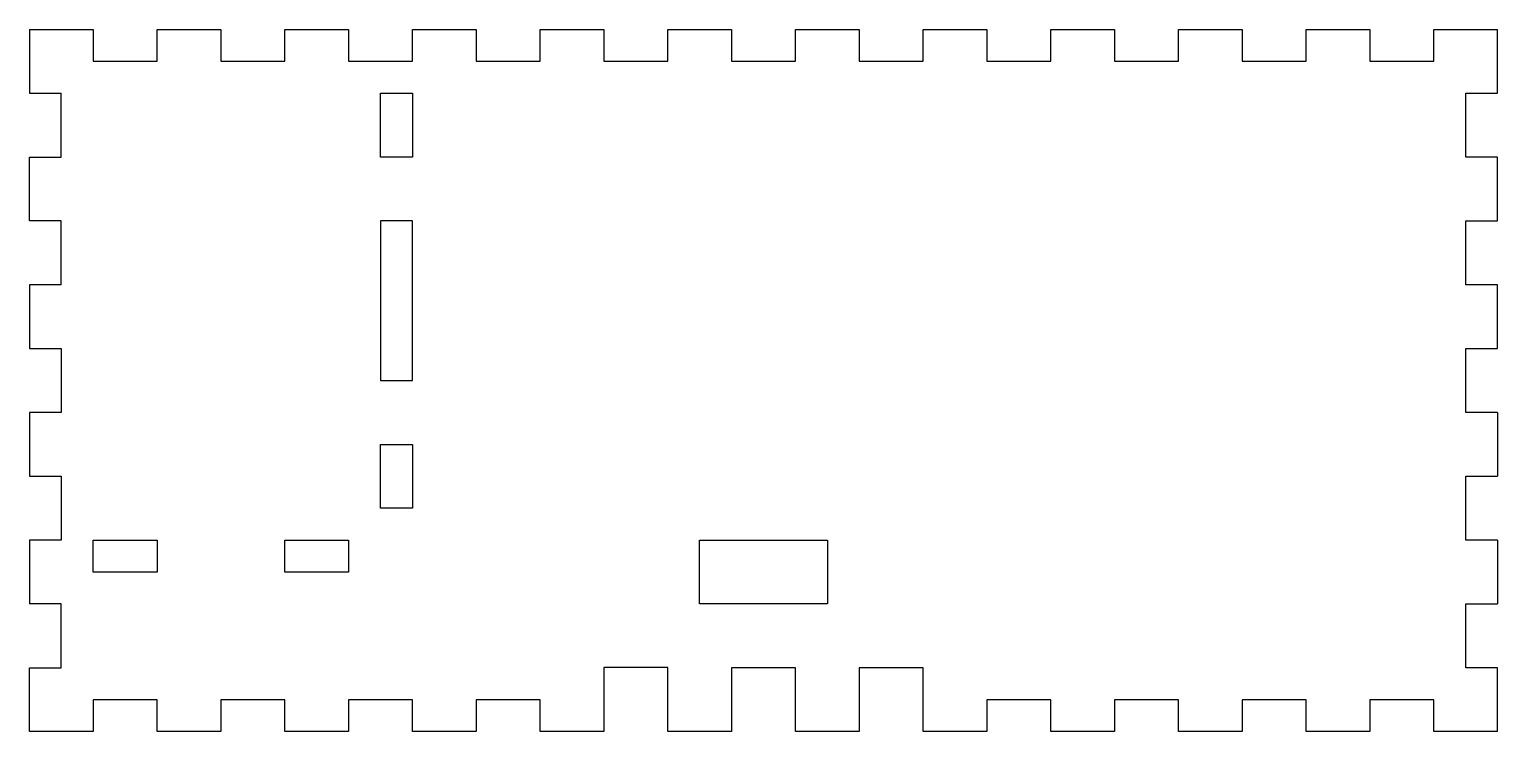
# Model space of a CAD drawing. Header units: millimetres. Extents: x -100 to 130, y 10 to 120.
import ezdxf

# ---------------------------------------------------------------- set-up
doc = ezdxf.new("R2010")
doc.units = ezdxf.units.MM
doc.layers.get('0').update_dxf_attribs({"linetype": 'CONTINUOUS'})

msp = doc.modelspace()

# ---------------------------------------------------------------- linework, layer by layer
for p, q in [((-100, 120), (-90, 120)), ((-100, 120), (-100, 110)), ((-100, 120), (-90, 120)), ((-100, 120), (-100, 110)), ((-90, 120), (-90, 115)), ((-90, 120), (-90, 115)), ((-80, 115), (-80, 120)), ((-80, 120), (-70, 120)), ((-80, 120), (-70, 120)), ((-80, 115), (-80, 120)), ((-70, 120), (-70, 115)), ((-70, 120), (-70, 115)), ((-60, 115), (-60, 120)), ((-60, 120), (-50, 120)), ((-60, 120), (-50, 120)), ((-60, 115), (-60, 120)), ((-50, 120), (-50, 115)), ((-50, 120), (-50, 115)), ((-40, 115), (-40, 120)), ((-40, 120), (-30, 120)), ((-40, 120), (-30, 120)), ((-40, 115), (-40, 120)), ((-30, 120), (-30, 115)), ((-30, 120), (-30, 115)), ((-20, 115), (-20, 120)), ((-20, 120), (-10, 120)), ((-20, 120), (-10, 120)), ((-20, 115), (-20, 120)), ((-10, 120), (-10, 115)), ((-10, 120), (-10, 115)), ((0, 115), (0, 120)), ((0, 120), (10, 120)), ((0, 115), (0, 120)), ((0, 120), (10, 120)), ((10, 120), (10, 115)), ((10, 120), (10, 115)), ((20, 115), (20, 120)), ((20, 120), (30, 120)), ((20, 115), (20, 120)), ((20, 120), (30, 120)), ((30, 120), (30, 115)), ((30, 120), (30, 115)), ((40, 115), (40, 120)), ((40, 120), (50, 120)), ((40, 120), (50, 120)), ((40, 115), (40, 120)), ((50, 120), (50, 115)), ((50, 120), (50, 115)), ((60, 115), (60, 120)), ((60, 120), (70, 120)), ((60, 120), (70, 120)), ((60, 115), (60, 120)), ((70, 120), (70, 115)), ((70, 120), (70, 115)), ((80, 115), (80, 120)), ((80, 120), (90, 120)), ((80, 120), (90, 120)), ((80, 115), (80, 120)), ((90, 120), (90, 115)), ((90, 120), (90, 115)), ((100, 115), (100, 120)), ((100, 120), (110, 120)), ((100, 120), (110, 120)), ((100, 115), (100, 120)), ((110, 120), (110, 115)), ((110, 120), (110, 115)), ((120, 115), (120, 120)), ((120, 120), (130, 120)), ((120, 120), (130, 120)), ((120, 115), (120, 120)), ((130, 110), (130, 120)), ((130, 110), (130, 120)), ((-90, 115), (-80, 115)), ((-90, 115), (-80, 115)), ((-70, 115), (-60, 115)), ((-70, 115), (-60, 115)), ((-50, 115), (-40, 115)), ((-50, 115), (-40, 115)), ((-30, 115), (-20, 115)), ((-30, 115), (-20, 115)), ((-10, 115), (0, 115)), ((-10, 115), (0, 115)), ((10, 115), (20, 115)), ((10, 115), (20, 115)), ((30, 115), (40, 115)), ((30, 115), (40, 115)), ((50, 115), (60, 115)), ((50, 115), (60, 115)), ((70, 115), (80, 115)), ((70, 115), (80, 115)), ((90, 115), (100, 115)), ((90, 115), (100, 115)), ((110, 115), (120, 115)), ((110, 115), (120, 115)), ((-100, 110), (-95, 110)), ((-100, 110), (-95, 110)), ((-95, 100), (-95, 110)), ((125, 110), (130, 110)), ((125, 110), (130, 110)), ((125, 100), (125, 110)), ((-100, 90), (-100, 100)), ((-100, 100), (-95, 100)), ((130, 100), (125, 100)), ((130, 90), (130, 100)), ((-95, 90), (-100, 90)), ((-95, 80), (-95, 90)), ((125, 80), (125, 90)), ((125, 90), (130, 90)), ((-95, 80), (-100, 80)), ((-100, 80), (-100, 70)), ((-95, 80), (-100, 80)), ((-100, 80), (-100, 70)), ((130, 80), (125, 80)), ((130, 80), (125, 80)), ((130, 70), (130, 80)), ((130, 70), (130, 80)), ((-100, 70), (-95, 70)), ((-100, 70), (-95, 70)), ((-95, 70), (-95, 60)), ((-95, 70), (-95, 60)), ((125, 70), (130, 70)), ((125, 60), (125, 70)), ((125, 60), (125, 70)), ((125, 70), (130, 70)), ((-95, 60), (-100, 60)), ((-100, 60), (-100, 50)), ((-95, 60), (-100, 60)), ((-100, 60), (-100, 50)), ((130, 60), (125, 60)), ((130, 60), (125, 60)), ((130, 60), (130, 50)), ((130, 60), (130, 50)), ((-100, 50), (-95, 50)), ((-100, 50), (-95, 50)), ((-95, 50), (-95, 40)), ((-95, 50), (-95, 40)), ((125, 50), (130, 50)), ((125, 40), (125, 50)), ((125, 40), (125, 50)), ((125, 50), (130, 50)), ((-95, 40), (-100, 40)), ((-100, 40), (-100, 30)), ((-95, 40), (-100, 40)), ((-100, 40), (-100, 30)), ((130, 40), (125, 40)), ((130, 40), (125, 40)), ((130, 40), (130, 30)), ((130, 40), (130, 30)), ((-95, 30), (-100, 30)), ((-95, 30), (-100, 30)), ((-95, 20), (-95, 30)), ((-95, 20), (-95, 30)), ((125, 30), (130, 30)), ((125, 20), (125, 30)), ((125, 20), (125, 30)), ((125, 30), (130, 30)), ((-100, 10), (-100, 20)), ((-100, 20), (-95, 20)), ((-100, 20), (-95, 20)), ((-100, 10), (-100, 20)), ((-10, 20.03), (-10, 10)), ((0, 20.03), (-10, 20.03)), ((0, 10), (0, 20.03)), ((20, 20), (10, 20)), ((10, 20), (10, 10)), ((20, 10), (20, 20)), ((30, 20), (30, 10)), ((40, 20), (30, 20)), ((40, 10), (40, 20)), ((130, 20), (125, 20)), ((130, 20), (125, 20)), ((130, 10), (130, 20)), ((130, 10), (130, 20)), ((-90, 15), (-90, 10)), ((-80, 15), (-90, 15)), ((-90, 15), (-90, 10)), ((-80, 15), (-90, 15)), ((-80, 10), (-80, 15)), ((-80, 10), (-80, 15)), ((-60, 15), (-70, 15)), ((-70, 15), (-70, 10)), ((-60, 15), (-70, 15)), ((-70, 15), (-70, 10)), ((-60, 10), (-60, 15)), ((-60, 10), (-60, 15)), ((-50, 15), (-50, 10)), ((-40, 15), (-50, 15)), ((-40, 15), (-50, 15)), ((-50, 15), (-50, 10)), ((-40, 10), (-40, 15)), ((-40, 10), (-40, 15)), ((-30, 15), (-30, 10)), ((-20, 15), (-30, 15)), ((-30, 15), (-30, 10)), ((-20, 10), (-20, 15)), ((-20, 10), (-20, 15)), ((-10, 15), (-10, 10)), ((0, 10), (0, 15)), ((10, 15), (10, 10)), ((20, 10), (20, 15)), ((30, 15), (30, 10)), ((40, 10), (40, 15)), ((50, 15), (50, 10)), ((60, 15), (50, 15)), ((50, 15), (50, 10)), ((60, 15), (50, 15)), ((60, 10), (60, 15)), ((60, 10), (60, 15)), ((80, 15), (70, 15)), ((70, 15), (70, 10)), ((70, 15), (70, 10)), ((80, 15), (70, 15)), ((80, 10), (80, 15)), ((80, 10), (80, 15)), ((100, 15), (90, 15)), ((90, 15), (90, 10)), ((90, 15), (90, 10)), ((100, 15), (90, 15)), ((100, 10), (100, 15)), ((100, 10), (100, 15)), ((120, 15), (110, 15)), ((110, 15), (110, 10)), ((120, 15), (110, 15)), ((110, 15), (110, 10)), ((120, 10), (120, 15)), ((120, 10), (120, 15)), ((-90, 10), (-100, 10)), ((-90, 10), (-100, 10)), ((-70, 10), (-80, 10)), ((-70, 10), (-80, 10)), ((-50, 10), (-60, 10)), ((-50, 10), (-60, 10)), ((-30, 10), (-40, 10)), ((-30, 10), (-40, 10)), ((-10, 10), (-20, 10)), ((-10, 10), (-20, 10)), ((10, 10), (0, 10)), ((10, 10), (0, 10)), ((30, 10), (20, 10)), ((30, 10), (20, 10)), ((50, 10), (40, 10)), ((50, 10), (40, 10)), ((70, 10), (60, 10)), ((70, 10), (60, 10)), ((90, 10), (80, 10)), ((90, 10), (80, 10)), ((110, 10), (100, 10)), ((110, 10), (100, 10)), ((130, 10), (120, 10)), ((130, 10), (120, 10))]:
    msp.add_line(p, q)
for points in [[(-40, 110), (-40, 100), (-45, 100), (-45, 110)], [(-40, 90), (-45, 90), (-45, 65), (-40, 65)], [(-45, 55), (-40, 55), (-40, 45), (-45, 45)], [(-80, 35), (-90, 35), (-90, 40), (-80, 40)], [(-60, 35), (-60, 40), (-50, 40), (-50, 35)], [(25, 30), (5, 30), (5, 40), (25, 40)]]:
    msp.add_lwpolyline(points, close=True)

doc.saveas('drawing.dxf')
